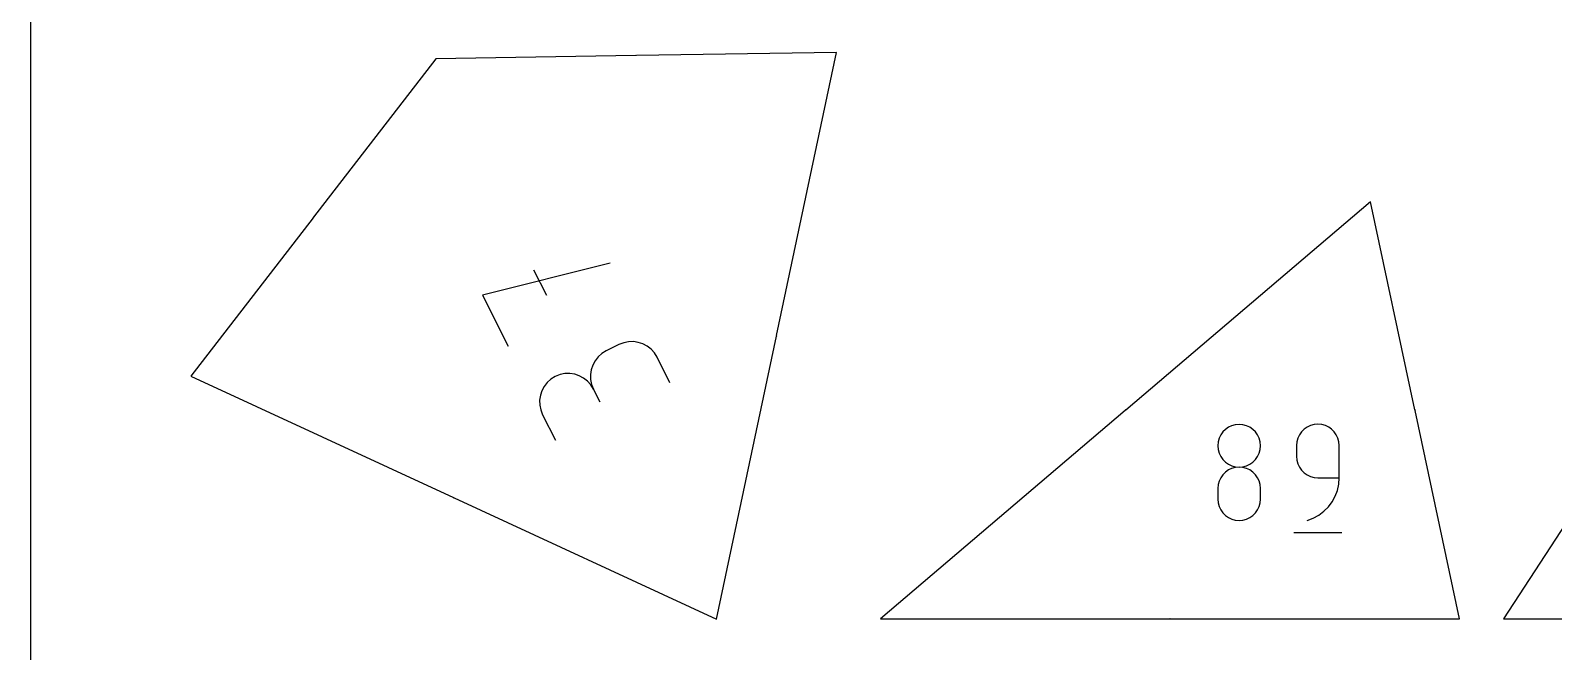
# Model space of a CAD drawing. Extents: x 0 to 500, y 0 to 1020.
# Drawn here: x 0 to 110, y 475.1 to 519.9 of the extents above; entities that cross this region are included whole.
import ezdxf

# ---------------------------------------------------------------- set-up
doc = ezdxf.new("R2010")
doc.units = 0

msp = doc.modelspace()

# ---------------------------------------------------------------- linework, layer by layer
at = {"layer": 'annotation', "color": 1}
for p, q in [((43.727005, 518.098971), (43.724327, 518.098929)), ((43.724517, 518.08688), (43.727196, 518.086923)), ((43.72709, 518.093614), (43.725749, 518.093592)), ((43.725749, 518.093592), (43.72709, 518.093614)), ((43.727488, 518.098935), (43.727005, 518.098971)), ((43.72709, 518.093614), (43.727571, 518.093665)), ((43.727572, 518.093578), (43.72709, 518.093614)), ((43.72709, 518.093614), (43.72709, 518.093614)), ((43.727196, 518.086923), (43.727677, 518.086974)), ((43.727196, 518.086923), (43.727196, 518.086923)), ((43.727943, 518.098818), (43.727488, 518.098935)), ((43.727571, 518.093665), (43.728022, 518.093796)), ((43.728028, 518.093461), (43.727572, 518.093578)), ((43.727677, 518.086974), (43.728128, 518.087105)), ((43.728363, 518.098626), (43.727943, 518.098818)), ((43.728022, 518.093796), (43.728437, 518.094002)), ((43.728448, 518.093269), (43.728028, 518.093461)), ((43.728128, 518.087105), (43.728542, 518.08731)), ((43.728741, 518.098368), (43.728363, 518.098626)), ((43.728437, 518.094002), (43.728806, 518.094272)), ((43.728826, 518.09301), (43.728448, 518.093269)), ((43.728542, 518.08731), (43.728912, 518.08758)), ((43.729069, 518.09805), (43.728741, 518.098368)), ((43.728806, 518.094272), (43.729124, 518.094601)), ((43.729154, 518.092693), (43.728826, 518.09301)), ((43.728912, 518.08758), (43.72923, 518.087908)), ((43.729339, 518.097681), (43.729069, 518.09805)), ((43.729124, 518.094601), (43.729382, 518.094979)), ((43.729424, 518.092323), (43.729154, 518.092693)), ((43.72923, 518.087908), (43.729488, 518.088286)), ((43.729544, 518.097267), (43.729339, 518.097681)), ((43.729382, 518.094979), (43.729573, 518.0954)), ((43.729629, 518.09191), (43.729424, 518.092323)), ((43.729488, 518.088286), (43.729679, 518.088705)), ((43.729675, 518.096817), (43.729544, 518.097267)), ((43.729573, 518.0954), (43.729691, 518.095856)), ((43.72976, 518.09146), (43.729629, 518.09191)), ((43.729726, 518.096338), (43.729675, 518.096817)), ((43.729679, 518.088705), (43.729797, 518.089159)), ((43.729691, 518.095856), (43.729726, 518.096338)), ((43.729726, 518.096338), (43.729726, 518.096338)), ((43.729811, 518.090981), (43.72976, 518.09146)), ((43.729797, 518.089159), (43.729832, 518.08964)), ((43.729832, 518.08964), (43.729811, 518.090981)), ((43.729811, 518.090981), (43.729811, 518.090981)), ((43.734207, 518.099099), (43.739564, 518.099184)), ((43.734292, 518.093727), (43.734207, 518.099099)), ((43.736971, 518.09377), (43.734292, 518.093727)), ((43.734398, 518.087036), (43.737077, 518.087079)), ((43.737452, 518.093734), (43.736971, 518.09377)), ((43.737077, 518.087079), (43.737557, 518.087129)), ((43.737077, 518.087079), (43.737077, 518.087079)), ((43.737907, 518.093617), (43.737452, 518.093734)), ((43.737557, 518.087129), (43.738007, 518.087261)), ((43.738328, 518.093426), (43.737907, 518.093617)), ((43.738007, 518.087261), (43.738421, 518.087466)), ((43.738706, 518.093169), (43.738328, 518.093426)), ((43.738421, 518.087466), (43.738791, 518.087737)), ((43.739034, 518.092852), (43.738706, 518.093169)), ((43.738791, 518.087737), (43.739109, 518.088065)), ((43.739304, 518.092483), (43.739034, 518.092852)), ((43.739109, 518.088065), (43.739368, 518.088444)), ((43.739509, 518.092069), (43.739304, 518.092483)), ((43.739368, 518.088444), (43.73956, 518.088865)), ((43.739641, 518.091618), (43.739509, 518.092069)), ((43.73956, 518.088865), (43.739677, 518.08932)), ((43.739692, 518.091137), (43.739641, 518.091618)), ((43.739677, 518.08932), (43.739713, 518.089803)), ((43.739713, 518.089803), (43.739692, 518.091137)), ((43.739692, 518.091137), (43.739692, 518.091137)), ((20.419823, 506.411938), (20.418318, 506.409989)), ((20.420125, 506.412264), (20.419823, 506.411938)), ((20.42047, 506.412524), (20.420125, 506.412264)), ((20.420849, 506.412716), (20.42047, 506.412524)), ((20.421251, 506.41284), (20.420849, 506.412716)), ((20.421667, 506.412893), (20.421251, 506.41284)), ((20.422087, 506.412876), (20.421667, 506.412893)), ((20.422502, 506.412786), (20.422087, 506.412876)), ((20.4229, 506.412623), (20.422502, 506.412786)), ((20.423274, 506.412385), (20.4229, 506.412623)), ((20.423721, 506.408929), (20.422968, 506.407953)), ((20.422968, 506.407953), (20.423721, 506.408929)), ((20.4236, 506.412083), (20.423274, 506.412385)), ((20.423274, 506.412385), (20.423274, 506.412385)), ((20.42386, 506.411737), (20.4236, 506.412083)), ((20.423721, 506.408929), (20.42396, 506.409303)), ((20.424023, 506.409255), (20.423721, 506.408929)), ((20.423721, 506.408929), (20.423721, 506.408929)), ((20.424053, 506.411358), (20.42386, 506.411737)), ((20.42396, 506.409303), (20.424124, 506.409703)), ((20.424368, 506.409515), (20.424023, 506.409255)), ((20.424177, 506.410956), (20.424053, 506.411358)), ((20.424124, 506.409703), (20.424214, 506.410119)), ((20.424231, 506.410539), (20.424177, 506.410956)), ((20.424214, 506.410119), (20.424231, 506.410539)), ((20.424747, 506.409707), (20.424368, 506.409515)), ((20.425149, 506.409831), (20.424747, 506.409707)), ((20.425566, 506.409884), (20.425149, 506.409831)), ((20.430684, 506.411917), (20.42536, 506.419133)), ((20.425986, 506.409867), (20.425566, 506.409884)), ((20.4264, 506.409777), (20.425986, 506.409867)), ((20.426799, 506.409613), (20.4264, 506.409777)), ((20.427172, 506.409375), (20.426799, 506.409613)), ((20.427085, 506.403221), (20.42859, 506.40517)), ((20.428148, 506.408622), (20.427172, 506.409375)), ((20.427172, 506.409375), (20.427172, 506.409375)), ((20.428473, 506.408321), (20.428148, 506.408622)), ((20.428732, 506.407977), (20.428473, 506.408321)), ((20.42859, 506.40517), (20.428829, 506.405545)), ((20.42859, 506.40517), (20.42859, 506.40517)), ((20.428924, 506.407599), (20.428732, 506.407977)), ((20.428829, 506.405545), (20.428993, 506.405945)), ((20.429047, 506.407197), (20.428924, 506.407599)), ((20.428993, 506.405945), (20.429083, 506.40636)), ((20.429101, 506.40678), (20.429047, 506.407197)), ((20.429083, 506.40636), (20.429101, 506.40678)), ((20.434446, 506.416791), (20.430684, 506.411917)), ((20.43527, 506.413824), (20.431372, 506.416833)), ((41.843536, 503.105465), (32.642423, 500.796626)), ((36.329044, 502.64437), (37.251485, 500.803916)), ((32.642423, 500.796626), (34.487566, 497.115198)), ((42.48605, 497.240019), (41.565563, 496.778669)), ((42.8302, 497.375479), (42.48605, 497.240019)), ((43.183197, 497.445628), (42.8302, 497.375479)), ((43.537198, 497.453011), (43.183197, 497.445628)), ((43.884364, 497.400174), (43.537198, 497.453011)), ((44.216854, 497.289661), (43.884364, 497.400174)), ((44.526826, 497.124016), (44.216854, 497.289661)), ((44.80644, 496.905785), (44.526826, 497.124016)), ((53.860984, 497.866366), (53.860926, 497.865886)), ((53.860926, 497.865886), (53.860954, 497.865417)), ((53.860954, 497.865417), (53.861062, 497.864967)), ((53.861538, 497.868987), (53.860984, 497.866366)), ((53.860984, 497.866366), (53.860984, 497.866366)), ((53.861062, 497.864967), (53.861243, 497.864547)), ((53.861243, 497.864547), (53.861492, 497.864164)), ((53.861492, 497.864164), (53.861802, 497.863828)), ((53.861802, 497.863828), (53.862169, 497.863548)), ((53.862169, 497.863548), (53.862585, 497.863333)), ((53.862585, 497.863333), (53.863046, 497.863191)), ((53.863029, 497.876034), (53.862972, 497.875555)), ((53.862972, 497.875555), (53.862999, 497.875086)), ((53.862999, 497.875086), (53.863106, 497.874637)), ((53.863171, 497.876496), (53.863029, 497.876034)), ((53.863029, 497.876034), (53.863029, 497.876034)), ((53.863046, 497.863191), (53.864358, 497.862914)), ((53.863106, 497.874637), (53.863287, 497.874217)), ((53.863386, 497.876913), (53.863171, 497.876496)), ((53.863287, 497.874217), (53.863535, 497.873834)), ((53.863666, 497.87728), (53.863386, 497.876913)), ((53.863535, 497.873834), (53.863845, 497.873498)), ((53.864001, 497.877592), (53.863666, 497.87728)), ((53.863845, 497.873498), (53.864212, 497.873217)), ((53.864383, 497.877841), (53.864001, 497.877592)), ((53.864212, 497.873217), (53.864629, 497.873001)), ((53.864358, 497.862914), (53.864358, 497.862914)), ((53.864358, 497.862914), (53.864837, 497.862856)), ((53.864803, 497.878023), (53.864383, 497.877841)), ((53.864629, 497.873001), (53.865092, 497.872859)), ((53.865252, 497.87813), (53.864803, 497.878023)), ((53.864837, 497.862856), (53.865304, 497.862884)), ((53.865092, 497.872859), (53.866397, 497.872583)), ((53.865721, 497.878159), (53.865252, 497.87813)), ((53.865304, 497.862884), (53.865753, 497.862992)), ((53.866201, 497.878101), (53.865721, 497.878159)), ((53.865753, 497.862992), (53.866173, 497.863173)), ((53.866173, 497.863173), (53.866556, 497.863422)), ((53.866201, 497.878101), (53.866201, 497.878101)), ((53.867507, 497.877825), (53.866201, 497.878101)), ((53.866397, 497.872583), (53.866397, 497.872583)), ((53.866397, 497.872583), (53.866878, 497.872525)), ((53.866556, 497.863422), (53.866892, 497.863733)), ((53.866878, 497.872525), (53.867347, 497.872553)), ((53.866892, 497.863733), (53.867172, 497.8641)), ((53.867172, 497.8641), (53.867388, 497.864518)), ((53.867347, 497.872553), (53.867797, 497.872661)), ((53.867388, 497.864518), (53.86753, 497.86498)), ((53.86753, 497.86498), (53.867473, 497.8645)), ((53.867473, 497.8645), (53.867501, 497.864031)), ((53.867501, 497.864031), (53.867609, 497.863581)), ((53.867969, 497.877683), (53.867507, 497.877825)), ((53.86753, 497.86498), (53.867808, 497.866293)), ((53.867808, 497.866293), (53.86753, 497.86498)), ((53.86753, 497.86498), (53.86753, 497.86498)), ((53.867609, 497.863581), (53.86779, 497.863161)), ((53.86779, 497.863161), (53.86804, 497.862778)), ((53.867797, 497.872661), (53.868218, 497.872842)), ((53.868387, 497.877467), (53.867969, 497.877683)), ((53.86804, 497.862778), (53.868352, 497.862442)), ((53.868218, 497.872842), (53.868601, 497.873091)), ((53.868352, 497.862442), (53.868719, 497.862162)), ((53.868755, 497.877186), (53.868387, 497.877467)), ((53.868601, 497.873091), (53.868938, 497.873402)), ((53.868719, 497.862162), (53.869138, 497.861946)), ((53.869066, 497.87685), (53.868755, 497.877186)), ((53.868938, 497.873402), (53.869218, 497.873769)), ((53.869316, 497.876467), (53.869066, 497.87685)), ((53.869138, 497.861946), (53.8696, 497.861804)), ((53.869218, 497.873769), (53.869434, 497.874187)), ((53.869497, 497.876046), (53.869316, 497.876467)), ((53.869434, 497.874187), (53.869576, 497.874648)), ((53.869605, 497.875597), (53.869497, 497.876046)), ((53.869576, 497.874648), (53.869519, 497.874169)), ((53.869519, 497.874169), (53.869547, 497.8737)), ((53.869547, 497.8737), (53.869655, 497.873251)), ((53.869576, 497.874648), (53.869633, 497.875128)), ((53.869718, 497.87511), (53.869576, 497.874648)), ((53.869576, 497.874648), (53.869576, 497.874648)), ((53.869576, 497.874648), (53.869576, 497.874648)), ((53.8696, 497.861804), (53.8696, 497.861804)), ((53.8696, 497.861804), (53.870078, 497.861747)), ((53.869633, 497.875128), (53.869605, 497.875597)), ((53.869655, 497.873251), (53.869836, 497.87283)), ((53.869934, 497.875527), (53.869718, 497.87511)), ((53.869836, 497.87283), (53.870086, 497.872447)), ((53.870214, 497.875894), (53.869934, 497.875527)), ((53.870078, 497.861747), (53.870546, 497.861775)), ((53.870086, 497.872447), (53.870397, 497.872111)), ((53.870551, 497.876205), (53.870214, 497.875894)), ((53.870397, 497.872111), (53.870765, 497.87183)), ((53.870546, 497.861775), (53.870995, 497.861882)), ((53.870934, 497.876454), (53.870551, 497.876205)), ((53.870765, 497.87183), (53.871183, 497.871614)), ((53.871355, 497.876636), (53.870934, 497.876454)), ((53.870995, 497.861882), (53.871415, 497.862064)), ((53.871183, 497.871614), (53.871646, 497.871472)), ((53.871805, 497.876743), (53.871355, 497.876636)), ((53.871415, 497.862064), (53.871798, 497.862312)), ((53.871646, 497.871472), (53.871646, 497.871472)), ((53.871646, 497.871472), (53.872124, 497.871415)), ((53.871798, 497.862312), (53.872134, 497.862624)), ((53.872275, 497.876771), (53.871805, 497.876743)), ((53.872124, 497.871415), (53.872592, 497.871443)), ((53.872134, 497.862624), (53.872414, 497.862991)), ((53.872755, 497.876714), (53.872275, 497.876771)), ((53.872414, 497.862991), (53.87263, 497.863409)), ((53.872592, 497.871443), (53.873041, 497.871551)), ((53.87263, 497.863409), (53.872772, 497.863871)), ((53.873216, 497.876572), (53.872755, 497.876714)), ((53.872755, 497.876714), (53.872755, 497.876714)), ((53.872772, 497.863871), (53.873327, 497.866492)), ((53.873041, 497.871551), (53.873461, 497.871732)), ((53.873632, 497.876357), (53.873216, 497.876572)), ((53.873461, 497.871732), (53.873844, 497.871982)), ((53.873998, 497.876076), (53.873632, 497.876357)), ((53.873844, 497.871982), (53.87418, 497.872293)), ((53.874309, 497.87574), (53.873998, 497.876076)), ((53.87418, 497.872293), (53.87446, 497.87266)), ((53.874558, 497.875357), (53.874309, 497.87574)), ((53.87446, 497.87266), (53.874676, 497.873077)), ((53.874739, 497.874937), (53.874558, 497.875357)), ((53.874676, 497.873077), (53.874818, 497.873539)), ((53.874847, 497.874487), (53.874739, 497.874937)), ((53.874818, 497.873539), (53.874875, 497.874018)), ((53.874818, 497.873539), (53.874818, 497.873539)), ((53.874875, 497.874018), (53.874847, 497.874487)), ((40.766085, 496.064121), (40.600633, 495.754359)), ((40.983835, 496.343301), (40.766085, 496.064121)), ((41.251216, 496.584087), (40.983835, 496.343301)), ((41.565563, 496.778669), (41.251216, 496.584087)), ((41.565563, 496.778669), (41.565563, 496.778669)), ((45.047856, 496.637511), (44.80644, 496.905785)), ((45.243232, 496.321741), (45.047856, 496.637511)), ((46.164632, 494.483363), (45.243232, 496.321741)), ((45.243232, 496.321741), (45.243232, 496.321741)), ((37.888807, 494.935868), (37.57446, 494.741287)), ((38.234366, 495.072034), (37.888807, 494.935868)), ((37.888807, 494.935868), (37.888807, 494.935868)), ((38.588493, 495.142749), (38.234366, 495.072034)), ((38.943378, 495.150576), (38.588493, 495.142749)), ((39.291209, 495.098072), (38.943378, 495.150576)), ((39.624176, 494.987798), (39.291209, 495.098072)), ((39.934467, 494.822313), (39.624176, 494.987798)), ((40.490147, 495.421825), (40.437292, 495.07433)), ((40.437292, 495.07433), (40.444735, 494.719686)), ((40.600633, 495.754359), (40.490147, 495.421825)), ((36.923877, 493.911559), (36.813391, 493.579025)), ((37.089329, 494.221321), (36.923877, 493.911559)), ((37.307079, 494.500501), (37.089329, 494.221321)), ((37.57446, 494.741287), (37.307079, 494.500501)), ((40.214272, 494.604177), (39.934467, 494.822313)), ((40.455781, 494.33595), (40.214272, 494.604177)), ((40.444735, 494.719686), (40.515143, 494.365703)), ((40.651181, 494.020192), (40.455781, 494.33595)), ((40.515143, 494.365703), (40.651181, 494.020192)), ((40.651181, 494.020192), (41.112532, 493.099705)), ((41.112532, 493.099705), (40.651181, 494.020192)), ((40.651181, 494.020192), (40.651181, 494.020192)), ((36.813391, 493.579025), (36.760536, 493.23153)), ((36.760536, 493.23153), (36.767979, 492.876886)), ((36.767979, 492.876886), (36.838387, 492.522902)), ((36.838387, 492.522902), (36.974425, 492.177391)), ((36.974425, 492.177391), (37.895825, 490.339013)), ((79.049802, 492.499246), (79.049728, 492.498292)), ((79.049728, 492.498292), (79.049787, 492.497341)), ((79.049787, 492.497341), (79.04998, 492.496405)), ((79.050012, 492.500185), (79.049802, 492.499246)), ((79.04998, 492.496405), (79.050305, 492.4955)), ((79.050358, 492.501097), (79.050012, 492.500185)), ((79.050305, 492.4955), (79.050761, 492.49464)), ((79.05084, 492.501966), (79.050358, 492.501097)), ((79.050761, 492.49464), (79.051347, 492.49384)), ((79.05084, 492.501966), (79.05084, 492.501966)), ((79.053822, 492.495947), (79.051347, 492.49384)), ((79.051347, 492.49384), (79.0545, 492.490136)), ((79.054301, 492.496286), (79.053822, 492.495947)), ((79.054817, 492.496528), (79.054301, 492.496286)), ((79.0545, 492.490136), (79.0545, 492.490136)), ((79.0545, 492.490136), (79.054919, 492.489725)), ((79.055358, 492.496673), (79.054817, 492.496528)), ((79.054919, 492.489725), (79.055391, 492.489404)), ((79.05591, 492.496724), (79.055358, 492.496673)), ((79.055391, 492.489404), (79.055902, 492.489174)), ((79.055902, 492.489174), (79.056441, 492.489037)), ((79.056462, 492.49668), (79.05591, 492.496724)), ((79.056441, 492.489037), (79.056994, 492.488992)), ((79.056999, 492.496543), (79.056462, 492.49668)), ((79.056994, 492.488992), (79.057547, 492.489042)), ((79.05751, 492.496314), (79.056999, 492.496543)), ((79.057484, 492.486002), (79.063056, 492.490745)), ((79.057981, 492.495993), (79.05751, 492.496314)), ((79.057547, 492.489042), (79.058089, 492.489187)), ((79.0584, 492.495582), (79.057981, 492.495993)), ((79.058089, 492.489187), (79.058605, 492.489427)), ((79.058729, 492.508681), (79.058361, 492.504094)), ((79.059449, 492.494349), (79.0584, 492.495582)), ((79.0584, 492.495582), (79.0584, 492.495582)), ((79.058605, 492.489427), (79.059083, 492.489766)), ((79.068214, 492.497538), (79.058729, 492.508681)), ((79.059083, 492.489766), (79.059494, 492.490184)), ((79.059083, 492.489766), (79.059083, 492.489766)), ((79.059788, 492.49387), (79.059449, 492.494349)), ((79.059494, 492.490184), (79.059815, 492.490656)), ((79.06003, 492.493353), (79.059788, 492.49387)), ((79.059815, 492.490656), (79.060044, 492.491167)), ((79.060175, 492.492812), (79.06003, 492.493353)), ((79.060044, 492.491167), (79.060182, 492.491706)), ((79.060226, 492.492258), (79.060175, 492.492812)), ((79.060182, 492.491706), (79.060226, 492.492258)), ((99.953552, 492.504374), (99.954815, 492.498466)), ((99.955629, 492.502687), (99.955601, 492.502217)), ((99.955601, 492.502217), (99.95566, 492.501737)), ((99.955736, 492.503137), (99.955629, 492.502687)), ((99.95566, 492.501737), (99.95566, 492.501737)), ((99.95566, 492.501737), (99.955803, 492.501274)), ((99.955917, 492.503559), (99.955736, 492.503137)), ((99.955803, 492.501274), (99.95602, 492.500856)), ((99.956166, 492.503943), (99.955917, 492.503559)), ((99.95602, 492.500856), (99.956302, 492.500489)), ((99.956477, 492.50428), (99.956166, 492.503943)), ((99.956302, 492.500489), (99.956639, 492.500178)), ((99.956844, 492.504562), (99.956477, 492.50428)), ((99.956639, 492.500178), (99.957024, 492.49993)), ((99.957263, 492.504779), (99.956844, 492.504562)), ((99.957024, 492.49993), (99.957446, 492.49975)), ((99.957726, 492.504923), (99.957263, 492.504779)), ((99.957446, 492.49975), (99.957896, 492.499643)), ((99.95773, 492.492818), (99.957686, 492.492521)), ((99.957686, 492.492521), (99.957695, 492.492229)), ((99.957695, 492.492229), (99.957754, 492.491946)), ((99.961653, 492.505762), (99.957726, 492.504923)), ((99.957726, 492.504923), (99.957726, 492.504923)), ((99.957765, 492.49294), (99.95773, 492.492818)), ((99.95773, 492.492818), (99.95773, 492.492818)), ((99.957754, 492.491946), (99.957859, 492.491679)), ((99.957809, 492.493058), (99.957765, 492.49294)), ((99.95786, 492.493172), (99.957809, 492.493058)), ((99.957859, 492.491679), (99.958008, 492.491434)), ((99.95792, 492.493281), (99.95786, 492.493172)), ((99.957896, 492.499643), (99.958367, 492.499616)), ((99.957987, 492.493385), (99.95792, 492.493281)), ((99.958061, 492.493484), (99.957987, 492.493385)), ((99.958008, 492.491434), (99.958195, 492.491217)), ((99.958143, 492.493577), (99.958061, 492.493484)), ((99.958232, 492.493664), (99.958143, 492.493577)), ((99.958195, 492.491217), (99.958418, 492.491033)), ((99.958327, 492.493745), (99.958232, 492.493664)), ((99.959297, 492.494426), (99.958327, 492.493745)), ((99.958327, 492.493745), (99.958327, 492.493745)), ((99.958367, 492.499616), (99.958848, 492.499675)), ((99.958418, 492.491033), (99.958674, 492.490889)), ((99.958674, 492.490889), (99.958959, 492.490791)), ((99.958848, 492.499675), (99.960155, 492.499954)), ((99.958959, 492.490791), (99.958959, 492.490791)), ((99.958959, 492.490791), (99.960122, 492.490564)), ((99.960323, 492.495001), (99.959297, 492.494426)), ((99.960122, 492.490564), (99.961291, 492.490457)), ((99.960155, 492.499954), (99.960618, 492.500098)), ((99.960155, 492.499954), (99.960155, 492.499954)), ((99.961394, 492.495466), (99.960323, 492.495001)), ((99.960618, 492.500098), (99.961035, 492.500314)), ((99.961035, 492.500314), (99.961402, 492.500596)), ((99.961291, 492.490457), (99.962458, 492.490468)), ((99.962502, 492.495822), (99.961394, 492.495466)), ((99.961402, 492.500596), (99.961712, 492.500932)), ((99.962464, 492.505875), (99.961653, 492.505762)), ((99.962214, 492.503139), (99.961653, 492.505762)), ((99.961712, 492.500932), (99.96196, 492.501316)), ((99.96196, 492.501316), (99.96214, 492.501737)), ((99.96214, 492.501737), (99.962246, 492.502188)), ((99.962273, 492.502658), (99.962214, 492.503139)), ((99.962246, 492.502188), (99.962273, 492.502658)), ((99.962458, 492.490468), (99.963614, 492.490596)), ((99.963267, 492.50587), (99.962464, 492.505875)), ((99.963638, 492.496065), (99.962502, 492.495822)), ((99.964053, 492.505751), (99.963267, 492.50587)), ((99.963614, 492.490596), (99.96475, 492.490839)), ((99.964794, 492.496194), (99.963638, 492.496065)), ((99.964808, 492.505524), (99.964053, 492.505751)), ((99.96475, 492.490839), (99.965858, 492.491195)), ((99.96596, 492.496206), (99.964794, 492.496194)), ((99.965523, 492.505195), (99.964808, 492.505524)), ((99.966187, 492.504767), (99.965523, 492.505195)), ((99.965858, 492.491195), (99.966929, 492.491662)), ((99.967129, 492.496101), (99.96596, 492.496206)), ((99.966788, 492.504246), (99.966187, 492.504767)), ((99.967315, 492.503638), (99.966788, 492.504246)), ((99.966929, 492.491662), (99.967953, 492.492238)), ((99.968291, 492.495876), (99.967129, 492.496101)), ((99.967757, 492.502946), (99.967315, 492.503638)), ((99.967757, 492.502946), (99.967757, 492.502946)), ((99.967953, 492.492238), (99.968923, 492.492921)), ((99.968577, 492.495777), (99.968291, 492.495876)), ((99.968291, 492.495876), (99.968291, 492.495876)), ((99.968834, 492.495633), (99.968577, 492.495777)), ((99.969058, 492.49545), (99.968834, 492.495633)), ((99.968923, 492.492921), (99.969019, 492.493002)), ((99.968923, 492.492921), (99.968923, 492.492921)), ((99.969019, 492.493002), (99.969108, 492.49309)), ((99.969245, 492.495232), (99.969058, 492.49545)), ((99.969108, 492.49309), (99.96919, 492.493184)), ((99.96919, 492.493184), (99.969265, 492.493283)), ((99.969393, 492.494987), (99.969245, 492.495232)), ((99.969265, 492.493283), (99.969332, 492.493387)), ((99.969332, 492.493387), (99.969392, 492.493496)), ((99.969392, 492.493496), (99.969443, 492.493608)), ((99.969498, 492.494719), (99.969393, 492.494987)), ((99.969443, 492.493608), (99.969485, 492.493723)), ((99.969485, 492.493723), (99.969518, 492.493841)), ((99.969556, 492.494435), (99.969498, 492.494719)), ((99.969518, 492.493841), (99.969563, 492.49414)), ((99.969518, 492.493841), (99.969518, 492.493841)), ((99.969563, 492.49414), (99.969556, 492.494435)), ((85.817183, 490.477659), (85.74546, 490.217508)), ((85.931363, 490.717439), (85.817183, 490.477659)), ((86.083617, 490.932434), (85.931363, 490.717439)), ((86.269562, 491.118233), (86.083617, 490.932434)), ((86.484815, 491.270423), (86.269562, 491.118233)), ((86.724992, 491.384593), (86.484815, 491.270423)), ((86.985709, 491.456331), (86.724992, 491.384593)), ((87.262583, 491.481224), (86.985709, 491.456331)), ((87.539458, 491.456331), (87.262583, 491.481224)), ((87.262583, 491.481224), (87.262583, 491.481224)), ((87.800175, 491.384593), (87.539458, 491.456331)), ((88.040352, 491.270423), (87.800175, 491.384593)), ((88.255604, 491.118233), (88.040352, 491.270423)), ((88.44155, 490.932434), (88.255604, 491.118233)), ((88.593804, 490.717439), (88.44155, 490.932434)), ((88.707984, 490.477659), (88.593804, 490.717439)), ((88.779707, 490.217508), (88.707984, 490.477659)), ((91.504819, 490.484102), (91.43306, 490.222941)), ((91.619045, 490.72464), (91.504819, 490.484102)), ((91.771346, 490.940179), (91.619045, 490.72464)), ((91.957327, 491.126342), (91.771346, 490.940179)), ((92.172594, 491.278754), (91.957327, 491.126342)), ((92.412753, 491.393037), (92.172594, 491.278754)), ((92.673409, 491.464816), (92.412753, 491.393037)), ((92.950169, 491.489715), (92.673409, 491.464816)), ((93.227503, 491.464816), (92.950169, 491.489715)), ((92.950169, 491.489715), (92.950169, 491.489715)), ((93.488464, 491.393037), (93.227503, 491.464816)), ((93.728712, 491.278754), (93.488464, 491.393037)), ((93.943907, 491.126342), (93.728712, 491.278754)), ((94.129709, 490.940179), (93.943907, 491.126342)), ((94.281777, 490.72464), (94.129709, 490.940179)), ((94.395771, 490.484102), (94.281777, 490.72464)), ((94.46735, 490.222941), (94.395771, 490.484102)), ((85.74546, 490.217508), (85.720578, 489.941396)), ((85.720578, 489.941396), (85.720578, 489.941396)), ((85.720578, 489.941396), (85.745474, 489.663988)), ((85.745474, 489.663988), (85.817233, 489.402827)), ((85.817233, 489.402827), (85.93146, 489.162289)), ((88.593707, 489.162289), (88.707934, 489.402827)), ((88.707934, 489.402827), (88.779692, 489.663988)), ((88.779692, 489.663988), (88.804588, 489.941396)), ((88.804588, 489.941396), (88.779707, 490.217508)), ((88.804588, 489.941396), (88.804588, 489.941396)), ((91.43306, 490.222941), (91.408164, 489.945533)), ((91.408164, 489.945533), (91.408164, 489.173442)), ((94.492174, 489.945533), (94.46735, 490.222941)), ((94.492174, 487.629695), (94.492174, 489.945533)), ((94.492174, 489.945533), (94.492174, 489.945533)), ((85.93146, 489.162289), (86.083761, 488.94675)), ((86.083761, 488.94675), (86.269742, 488.760587)), ((86.269742, 488.760587), (86.485009, 488.608176)), ((86.724992, 488.30054), (86.484815, 488.186268)), ((86.485009, 488.608176), (86.725167, 488.493892)), ((86.985709, 488.372315), (86.724992, 488.30054)), ((86.725167, 488.493892), (86.985824, 488.422113)), ((87.262583, 488.397214), (86.985709, 488.372315)), ((86.985824, 488.422113), (87.262583, 488.397214)), ((87.262583, 488.397214), (87.539343, 488.422113)), ((87.539458, 488.37233), (87.262583, 488.397214)), ((87.262583, 488.397214), (87.262583, 488.397214)), ((87.262583, 488.397214), (87.262583, 488.397214)), ((87.539343, 488.422113), (87.8, 488.493892)), ((87.800175, 488.30059), (87.539458, 488.37233)), ((87.8, 488.493892), (88.040158, 488.608176)), ((88.040352, 488.186365), (87.800175, 488.30059)), ((88.040158, 488.608176), (88.255425, 488.760587)), ((88.255425, 488.760587), (88.441406, 488.94675)), ((88.441406, 488.94675), (88.593707, 489.162289)), ((91.408164, 489.173442), (91.408164, 489.173442)), ((91.408164, 489.173442), (91.43306, 488.896049)), ((91.43306, 488.896049), (91.504819, 488.634928)), ((91.504819, 488.634928), (91.619045, 488.394448)), ((91.619045, 488.394448), (91.771346, 488.178978)), ((85.817183, 487.391805), (85.74546, 487.130745)), ((85.931363, 487.632268), (85.817183, 487.391805)), ((86.083617, 487.847752), (85.931363, 487.632268)), ((86.269562, 488.033879), (86.083617, 487.847752)), ((86.484815, 488.186268), (86.269562, 488.033879)), ((88.255604, 488.034022), (88.040352, 488.186365)), ((88.44155, 487.847931), (88.255604, 488.034022)), ((88.593804, 487.632461), (88.44155, 487.847931)), ((88.707984, 487.391981), (88.593804, 487.632461)), ((88.779707, 487.13086), (88.707984, 487.391981)), ((91.771346, 488.178978), (91.957327, 487.992887)), ((91.957327, 487.992887), (92.172594, 487.840544)), ((92.172594, 487.840544), (92.412753, 487.726318)), ((92.412753, 487.726318), (92.673409, 487.654579)), ((92.673409, 487.654579), (92.950169, 487.629695)), ((92.950169, 487.629695), (94.492174, 487.629695)), ((94.3584, 486.711493), (94.458034, 487.161506)), ((94.458034, 487.161506), (94.492174, 487.629695)), ((30.554736, 486.18926), (30.554658, 486.188796)), ((30.554658, 486.188796), (30.554663, 486.188334)), ((30.554663, 486.188334), (30.554745, 486.187883)), ((30.554899, 486.189716), (30.554736, 486.18926)), ((30.554745, 486.187883), (30.554903, 486.187454)), ((30.556587, 486.193368), (30.554899, 486.189716)), ((30.554899, 486.189716), (30.554899, 486.189716)), ((30.554903, 486.187454), (30.555131, 486.187057)), ((30.555131, 486.187057), (30.555426, 486.186701)), ((30.555426, 486.186701), (30.555786, 486.186398)), ((30.555786, 486.186398), (30.556205, 486.186156)), ((30.556205, 486.186156), (30.556205, 486.186156)), ((30.556205, 486.186156), (30.556659, 486.185994)), ((30.556982, 486.194081), (30.556587, 486.193368)), ((30.559019, 486.192244), (30.556587, 486.193368)), ((30.556659, 486.185994), (30.557123, 486.185917)), ((30.557467, 486.194718), (30.556982, 486.194081)), ((30.557123, 486.185917), (30.557585, 486.185922)), ((30.558032, 486.195273), (30.557467, 486.194718)), ((30.557585, 486.185922), (30.558035, 486.186006)), ((30.558665, 486.19574), (30.558032, 486.195273)), ((30.558035, 486.186006), (30.558464, 486.186164)), ((30.558464, 486.186164), (30.558862, 486.186393)), ((30.559356, 486.196112), (30.558665, 486.19574)), ((30.558862, 486.186393), (30.559217, 486.186689)), ((30.559437, 486.192003), (30.559019, 486.192244)), ((30.564635, 486.197211), (30.55916, 486.199742)), ((30.559217, 486.186689), (30.559521, 486.187048)), ((30.560094, 486.196385), (30.559356, 486.196112)), ((30.559796, 486.191699), (30.559437, 486.192003)), ((30.559521, 486.187048), (30.559762, 486.187467)), ((30.559762, 486.187467), (30.560325, 486.188685)), ((30.560091, 486.191344), (30.559796, 486.191699)), ((30.56032, 486.190947), (30.560091, 486.191344)), ((30.560868, 486.196552), (30.560094, 486.196385)), ((30.560477, 486.190518), (30.56032, 486.190947)), ((30.560325, 486.188685), (30.560488, 486.189141)), ((30.560325, 486.188685), (30.560325, 486.188685)), ((30.56056, 486.190067), (30.560477, 486.190518)), ((30.560488, 486.189141), (30.560565, 486.189605)), ((30.560565, 486.189605), (30.56056, 486.190067)), ((30.561668, 486.196607), (30.560868, 486.196552)), ((30.562484, 486.196545), (30.561668, 486.196607)), ((30.562484, 486.196545), (30.562484, 486.196545)), ((30.563709, 486.185122), (30.563632, 486.184659)), ((30.563632, 486.184659), (30.563637, 486.184198)), ((30.563637, 486.184198), (30.56372, 486.183748)), ((30.563871, 486.185575), (30.563709, 486.185122)), ((30.56372, 486.183748), (30.563877, 486.18332)), ((30.564112, 486.185995), (30.563871, 486.185575)), ((30.563871, 486.185575), (30.563871, 486.185575)), ((30.563877, 486.18332), (30.564106, 486.182923)), ((30.564106, 486.182923), (30.564402, 486.182568)), ((30.564415, 486.186354), (30.564112, 486.185995)), ((30.564402, 486.182568), (30.564761, 486.182264)), ((30.56477, 486.186651), (30.564415, 486.186354)), ((30.564761, 486.182264), (30.56518, 486.182023)), ((30.565167, 486.18688), (30.56477, 486.186651)), ((30.565596, 486.187038), (30.565167, 486.18688)), ((30.56518, 486.182023), (30.567612, 486.180899)), ((30.566047, 486.187121), (30.565596, 486.187038)), ((30.565957, 486.189985), (30.56588, 486.189523)), ((30.56588, 486.189523), (30.565885, 486.189062)), ((30.565885, 486.189062), (30.565968, 486.188612)), ((30.566119, 486.190439), (30.565957, 486.189985)), ((30.565968, 486.188612), (30.566126, 486.188183)), ((30.566509, 486.187126), (30.566047, 486.187121)), ((30.566682, 486.191656), (30.566119, 486.190439)), ((30.566119, 486.190439), (30.566119, 486.190439)), ((30.566126, 486.188183), (30.566354, 486.187786)), ((30.566354, 486.187786), (30.56665, 486.187431)), ((30.566973, 486.187049), (30.566509, 486.187126)), ((30.56665, 486.187431), (30.567009, 486.187128)), ((30.566922, 486.192074), (30.566682, 486.191656)), ((30.567225, 486.192432), (30.566922, 486.192074)), ((30.567428, 486.186887), (30.566973, 486.187049)), ((30.567009, 486.187128), (30.567428, 486.186887)), ((30.567579, 486.192727), (30.567225, 486.192432)), ((30.567428, 486.186887), (30.568646, 486.186324)), ((30.568646, 486.186324), (30.567428, 486.186887)), ((30.567428, 486.186887), (30.567428, 486.186887)), ((30.567976, 486.192955), (30.567579, 486.192727)), ((30.568404, 486.193113), (30.567976, 486.192955)), ((30.568855, 486.193196), (30.568404, 486.193113)), ((30.569317, 486.193201), (30.568855, 486.193196)), ((30.56978, 486.193124), (30.569317, 486.193201)), ((30.570236, 486.192961), (30.56978, 486.193124)), ((30.572668, 486.191837), (30.570236, 486.192961)), ((30.570236, 486.192961), (30.570236, 486.192961)), ((85.74546, 487.130745), (85.720578, 486.853467)), ((85.720578, 486.853467), (85.720578, 486.085295)), ((85.720578, 486.085295), (85.720578, 486.085295)), ((85.720578, 486.085295), (85.745474, 485.808036)), ((88.779692, 485.808036), (88.804588, 486.085295)), ((88.804588, 486.853467), (88.779707, 487.13086)), ((88.804588, 486.085295), (88.804588, 486.853467)), ((88.804588, 486.853467), (88.804588, 486.853467)), ((93.979386, 485.888628), (94.197457, 486.285314)), ((94.197457, 486.285314), (94.3584, 486.711493)), ((85.745474, 485.808036), (85.817233, 485.547275)), ((85.817233, 485.547275), (85.93146, 485.307317)), ((85.93146, 485.307317), (86.083761, 485.092465)), ((86.083761, 485.092465), (86.269742, 484.907025)), ((88.255425, 484.907025), (88.441406, 485.092465)), ((88.441406, 485.092465), (88.593707, 485.307317)), ((88.593707, 485.307317), (88.707934, 485.547275)), ((88.707934, 485.547275), (88.779692, 485.808036)), ((93.024235, 484.932128), (93.388592, 485.206376)), ((93.388592, 485.206376), (93.70837, 485.527096)), ((93.70837, 485.527096), (93.979386, 485.888628)), ((86.269742, 484.907025), (86.485009, 484.7553)), ((86.485009, 484.7553), (86.725167, 484.641596)), ((86.725167, 484.641596), (86.985824, 484.570217)), ((86.985824, 484.570217), (87.262583, 484.545467)), ((87.262583, 484.545467), (87.539343, 484.570217)), ((87.262583, 484.545467), (87.262583, 484.545467)), ((87.539343, 484.570217), (87.8, 484.641596)), ((87.8, 484.641596), (88.040158, 484.7553)), ((88.040158, 484.7553), (88.255425, 484.907025)), ((92.178514, 484.545685), (92.619481, 484.710011)), ((92.178514, 484.545685), (92.178514, 484.545685)), ((92.619481, 484.710011), (93.024235, 484.932128)), ((91.215468, 483.677681), (94.687483, 483.677681)), ((82.269305, 477.445295), (82.269188, 477.444138)), ((82.269188, 477.444138), (82.269188, 477.442976)), ((82.269188, 477.442976), (82.269305, 477.441818)), ((82.269538, 477.446439), (82.269305, 477.445295)), ((82.269305, 477.441818), (82.269538, 477.440674)), ((82.269887, 477.44756), (82.269538, 477.446439)), ((82.269538, 477.440674), (82.269887, 477.439551)), ((82.270352, 477.448649), (82.269887, 477.44756)), ((82.269887, 477.439551), (82.270352, 477.43846)), ((82.270508, 477.448907), (82.270352, 477.448649)), ((82.270352, 477.448649), (82.270352, 477.448649)), ((82.270352, 477.43846), (82.270352, 477.43846)), ((82.270352, 477.43846), (82.270411, 477.43835)), ((82.270411, 477.43835), (82.270478, 477.438244)), ((82.270478, 477.438244), (82.270553, 477.438144)), ((82.270702, 477.449127), (82.270508, 477.448907)), ((82.270553, 477.438144), (82.270634, 477.43805)), ((82.270634, 477.43805), (82.270722, 477.437963)), ((82.270929, 477.449307), (82.270702, 477.449127)), ((82.270722, 477.437963), (82.270816, 477.437882)), ((82.270816, 477.437882), (82.270915, 477.437809)), ((82.270915, 477.437809), (82.271019, 477.437743)), ((82.27118, 477.449445), (82.270929, 477.449307)), ((82.271019, 477.437743), (82.271127, 477.437686)), ((82.271127, 477.437686), (82.271127, 477.437686)), ((82.271127, 477.437686), (82.27141, 477.437579)), ((82.271451, 477.449539), (82.27118, 477.449445)), ((82.27141, 477.437579), (82.2717, 477.437525)), ((82.271734, 477.449586), (82.271451, 477.449539)), ((82.2717, 477.437525), (82.27199, 477.437522)), ((82.272022, 477.449585), (82.271734, 477.449586)), ((82.27199, 477.437522), (82.272274, 477.437569)), ((82.27231, 477.449532), (82.272022, 477.449585)), ((82.272274, 477.437569), (82.272545, 477.437662)), ((82.272591, 477.449427), (82.27231, 477.449532)), ((82.272545, 477.437662), (82.272796, 477.4378)), ((82.272591, 477.449427), (82.272591, 477.449427)), ((82.272703, 477.449368), (82.272591, 477.449427)), ((82.27281, 477.4493), (82.272703, 477.449368)), ((82.272796, 477.4378), (82.273023, 477.43798)), ((82.27291, 477.449226), (82.27281, 477.4493)), ((82.273005, 477.449145), (82.27291, 477.449226)), ((82.273093, 477.449058), (82.273005, 477.449145)), ((82.273023, 477.43798), (82.273217, 477.438201)), ((82.273174, 477.448964), (82.273093, 477.449058)), ((82.273248, 477.448865), (82.273174, 477.448964)), ((82.273217, 477.438201), (82.273373, 477.438461)), ((82.273314, 477.44876), (82.273248, 477.448865)), ((82.273373, 477.44865), (82.273314, 477.44876)), ((82.273836, 477.447558), (82.273373, 477.44865)), ((82.273373, 477.44865), (82.273373, 477.44865)), ((82.273373, 477.438461), (82.273836, 477.43955)), ((82.273373, 477.438461), (82.273373, 477.438461)), ((82.274184, 477.446436), (82.273836, 477.447558)), ((82.273836, 477.43955), (82.274184, 477.440671)), ((82.274415, 477.445291), (82.274184, 477.446436)), ((82.274184, 477.440671), (82.274415, 477.441814)), ((82.274531, 477.444133), (82.274415, 477.445291)), ((82.274415, 477.441814), (82.274531, 477.442971)), ((82.274531, 477.442971), (82.274531, 477.444133)), ((82.284765, 477.451097), (82.278724, 477.451097)), ((82.279123, 477.445035), (82.279064, 477.44422)), ((82.279064, 477.44422), (82.279064, 477.440191)), ((82.281747, 477.44422), (82.279064, 477.44422)), ((82.279064, 477.440191), (82.279064, 477.440191)), ((82.279064, 477.440191), (82.279107, 477.439708)), ((82.279107, 477.439708), (82.279232, 477.439254)), ((82.279297, 477.445818), (82.279123, 477.445035)), ((82.279232, 477.439254), (82.27943, 477.438835)), ((82.279577, 477.44656), (82.279297, 477.445818)), ((82.27943, 477.438835), (82.279695, 477.43846)), ((82.279956, 477.44725), (82.279577, 477.44656)), ((82.279695, 477.43846), (82.280018, 477.438136)), ((82.280428, 477.447879), (82.279956, 477.44725)), ((82.280018, 477.438136), (82.280392, 477.437871)), ((82.280392, 477.437871), (82.28081, 477.437672)), ((82.280984, 477.448437), (82.280428, 477.447879)), ((82.28081, 477.437672), (82.281264, 477.437547)), ((82.281618, 477.448914), (82.280984, 477.448437)), ((82.281264, 477.437547), (82.281747, 477.437504)), ((82.282322, 477.449301), (82.281618, 477.448914)), ((82.282229, 477.444177), (82.281747, 477.44422)), ((82.281747, 477.437504), (82.282229, 477.437547)), ((82.281747, 477.437504), (82.281747, 477.437504)), ((82.282682, 477.444052), (82.282229, 477.444177)), ((82.282229, 477.437547), (82.282682, 477.437672)), ((82.28309, 477.449587), (82.282322, 477.449301)), ((82.2831, 477.443854), (82.282682, 477.444052)), ((82.282682, 477.437672), (82.2831, 477.437871)), ((82.28309, 477.449587), (82.28309, 477.449587)), ((82.283475, 477.443588), (82.2831, 477.443854)), ((82.2831, 477.437871), (82.283475, 477.438136)), ((82.283798, 477.443265), (82.283475, 477.443588)), ((82.283475, 477.438136), (82.283798, 477.43846)), ((82.284063, 477.44289), (82.283798, 477.443265)), ((82.283798, 477.43846), (82.284063, 477.438835)), ((82.284262, 477.442471), (82.284063, 477.44289)), ((82.284063, 477.438835), (82.284262, 477.439254)), ((82.284387, 477.442017), (82.284262, 477.442471)), ((82.284262, 477.439254), (82.284387, 477.439708)), ((82.28443, 477.441534), (82.284387, 477.442017)), ((82.284387, 477.439708), (82.28443, 477.440191)), ((82.28443, 477.440191), (82.28443, 477.441534)), ((82.28443, 477.441534), (82.28443, 477.441534))]:
    msp.add_line(p, q, dxfattribs=at)
at = {"layer": 'boundary', "color": 5}
for p, q in [((43.706645, 518.09263), (29.267207, 517.86431)), ((43.731641, 518.118429), (43.706645, 518.09263)), ((43.757439, 518.093433), (43.731641, 518.118429)), ((58.196877, 518.321754), (43.757439, 518.093433)), ((53.873167, 497.894799), (58.196877, 518.321754)), ((29.267207, 517.86431), (20.442874, 506.432748)), ((96.743462, 507.552797), (79.077011, 492.514635)), ((99.957289, 492.52301), (96.743462, 507.552797)), ((20.411833, 506.392535), (11.5875, 494.960974)), ((20.442874, 506.432748), (20.407247, 506.428162)), ((20.407247, 506.428162), (20.411833, 506.392535)), ((49.538937, 477.418145), (53.862648, 497.8451)), ((53.862648, 497.8451), (53.892757, 497.86469)), ((53.892757, 497.86469), (53.873167, 497.894799)), ((11.5875, 494.960974), (30.540163, 486.200217)), ((79.038328, 492.481707), (61.371877, 477.443545)), ((79.041206, 492.517513), (79.038328, 492.481707)), ((79.077011, 492.514635), (79.041206, 492.517513)), ((99.987439, 492.503482), (99.957289, 492.52301)), ((99.967912, 492.473333), (99.987439, 492.503482)), ((103.181738, 477.443545), (99.967912, 492.473333)), ((112.903571, 487.496286), (106.356738, 477.443545)), ((30.540163, 486.200217), (30.552561, 486.166504)), ((30.552561, 486.166504), (30.586275, 486.178902)), ((30.586275, 486.178902), (49.538937, 477.418145)), ((61.371877, 477.443545), (82.251408, 477.443545)), ((82.251408, 477.443545), (82.276808, 477.418145)), ((82.276808, 477.418145), (82.302208, 477.443545)), ((82.302208, 477.443545), (103.181738, 477.443545)), ((106.356738, 477.443545), (136.811211, 477.443545))]:
    msp.add_line(p, q, dxfattribs=at)
at = {"layer": 'frame', "color": 5}
msp.add_line((0, 1020), (0, 0), dxfattribs=at)

doc.saveas('drawing.dxf')
